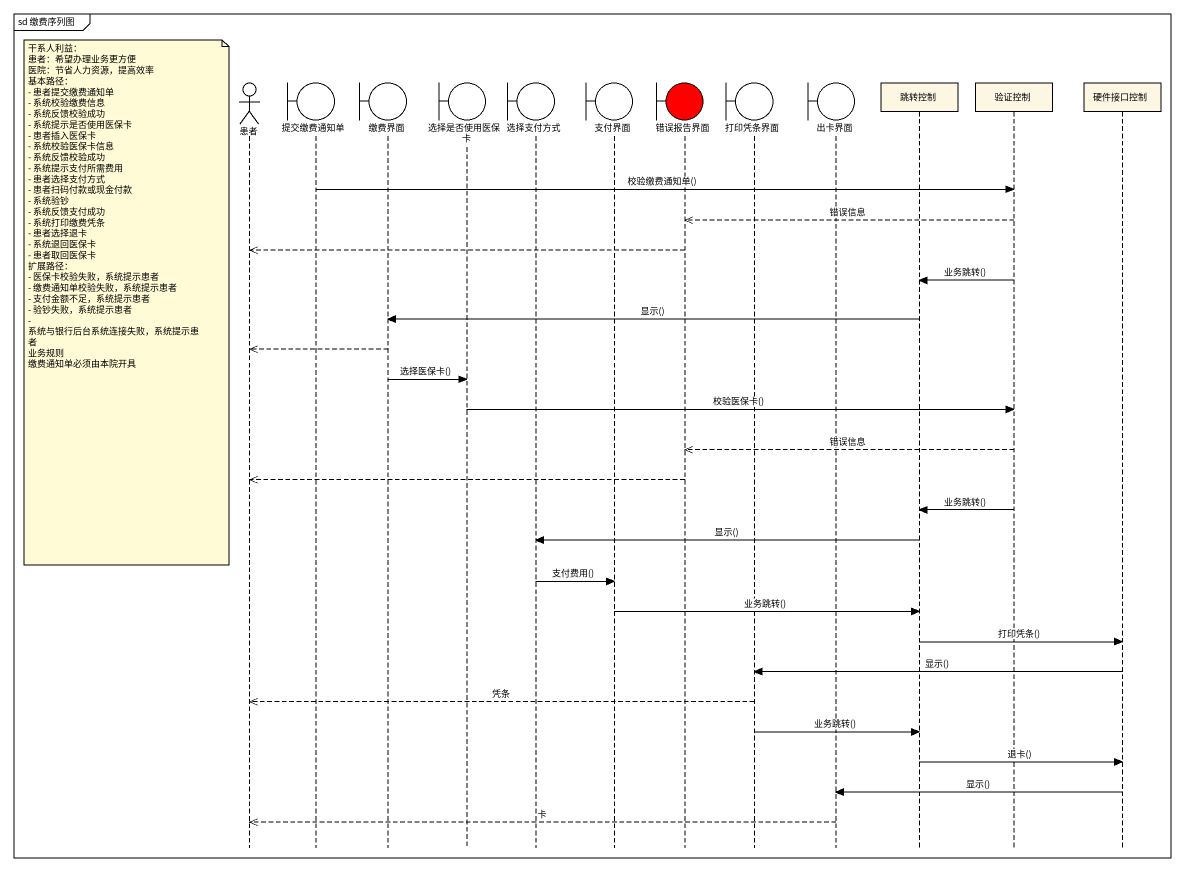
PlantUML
@startuml
mainframe sd 缴费序列图
hide footbox
actor 患者
boundary 提交缴费通知单
boundary 缴费界面
boundary 选择是否使用医保卡
boundary 选择支付方式
boundary 支付界面
boundary 错误报告界面 #FF0000
boundary 打印凭条界面
boundary 出卡界面
participant 跳转控制
participant 验证控制
participant 硬件接口控制

提交缴费通知单 -> 验证控制 : 校验缴费通知单()
验证控制 -->> 错误报告界面 : 错误信息
错误报告界面 -->> 患者
验证控制 -> 跳转控制 : 业务跳转()
note left of 患者
  干系人利益：
  患者：希望办理业务更方便
  医院：节省人力资源，提高效率
  基本路径：
  - 患者提交缴费通知单
  - 系统校验缴费信息
  - 系统反馈校验成功
  - 系统提示是否使用医保卡
  - 患者插入医保卡
  - 系统校验医保卡信息
  - 系统反馈校验成功
  - 系统提示支付所需费用
  - 患者选择支付方式
  - 患者扫码付款或现金付款
  - 系统验钞
  - 系统反馈支付成功
  - 系统打印缴费凭条
  - 患者选择退卡
  - 系统退回医保卡
  - 患者取回医保卡
  扩展路径：
  - 医保卡校验失败，系统提示患者
  - 缴费通知单校验失败，系统提示患者
  - 支付金额不足，系统提示患者
  - 验钞失败，系统提示患者
  - 系统与银行后台系统连接失败，系统提示患者
  业务规则
  缴费通知单必须由本院开具
end note
跳转控制 -> 缴费界面 : 显示()
缴费界面 -->> 患者
缴费界面 -> 选择是否使用医保卡 : 选择医保卡()
选择是否使用医保卡 -> 验证控制 : 校验医保卡()
验证控制 -->> 错误报告界面 : 错误信息
错误报告界面 -->> 患者
验证控制 -> 跳转控制 : 业务跳转()
跳转控制 -> 选择支付方式 : 显示()
选择支付方式 -> 支付界面 : 支付费用()
支付界面 -> 跳转控制 : 业务跳转()
跳转控制 -> 硬件接口控制 : 打印凭条()
硬件接口控制 -> 打印凭条界面 : 显示()
打印凭条界面 -->> 患者 : 凭条
打印凭条界面 -> 跳转控制 : 业务跳转()
跳转控制 -> 硬件接口控制 : 退卡()
硬件接口控制 -> 出卡界面 : 显示()
出卡界面 -->> 患者 : 卡
@enduml
